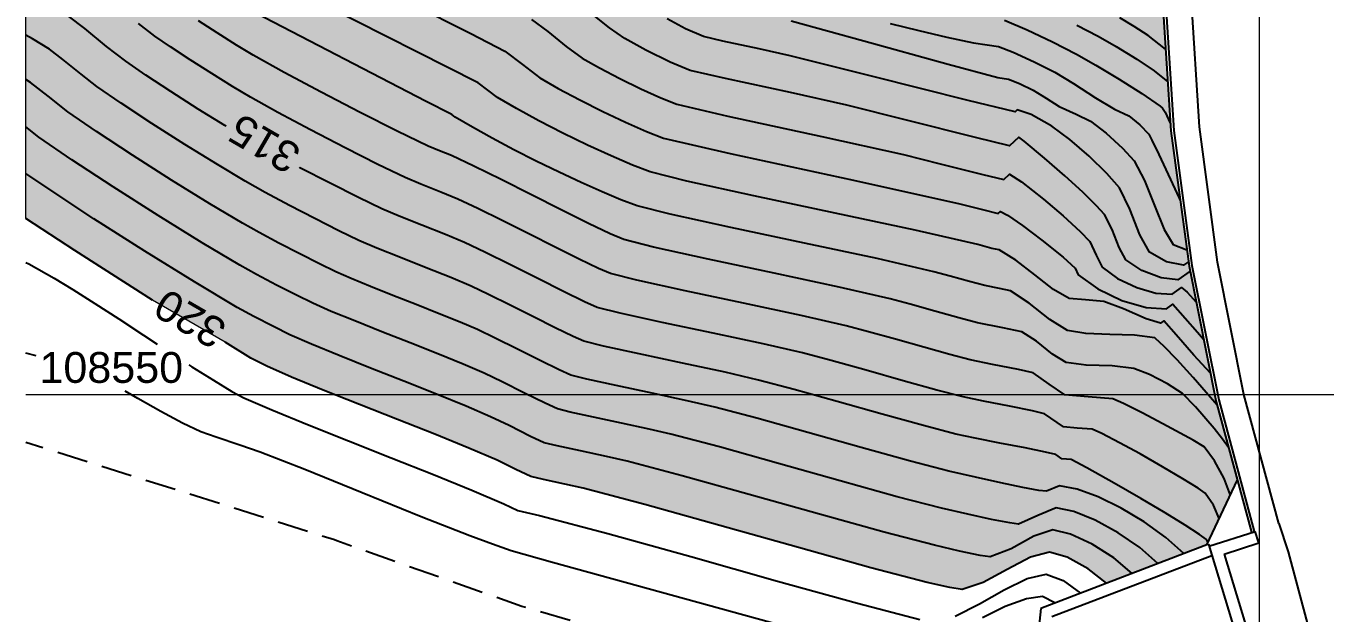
# Model space of a CAD drawing. Extents: x 61466 to 63015, y 108404 to 110397.
# Drawn here: x 62727.7 to 62780.3, y 108541.1 to 108565 of the extents above; entities that cross this region are included whole.
import ezdxf
from ezdxf.enums import TextEntityAlignment as Align

# ---------------------------------------------------------------- set-up
doc = ezdxf.new("R2010")
doc.units = 0
doc.header["$LTSCALE"] = 1.000015
doc.header["$MEASUREMENT"] = 0
doc.linetypes.add('TRATTEGGIATA2', pattern=[0.375, 0.25, -0.125])
for name, color, linetype in [('Bâti', 7, 'Continuous'), ('colore lago', 131, 'Continuous'), ('coordinate', 2, 'Continuous'), ('Couronnement', 7, 'Continuous'), ('curve livello 1m', 2, 'Continuous'), ('curve livello 5m', 7, 'Continuous'), ('Per+Mod Surf', 7, 'Continuous'), ('Strade', 7, 'Continuous')]:
    doc.layers.add(name, color=color, linetype=linetype)
doc.layers.add('Colori bordi', color=5, linetype='Continuous', plot=False)
doc.layers.add('no_plot', color=5, linetype='Continuous', plot=False)
doc.styles.add('ARIAL', font='arial.ttf')

msp = doc.modelspace()

# ---------------------------------------------------------------- hatches: boundary and pattern name
at = {"layer": 'colore lago', "linetype": 'Continuous', "lineweight": 0}
msp.add_hatch(color=256, dxfattribs=at).paths.add_polyline_path([(62823.098, 108712.426), (62823.692, 108711.854), (62824.211, 108710.804), (62823.37, 108710.571), (62827.768, 108704.942), (62841.061, 108708.628), (62841.764, 108707.729), (62836.243, 108697.972), (62840.642, 108692.343), (62841.442, 108693.757), (62841.442, 108692.195), (62842.487, 108690.222), (62842.982, 108689.288), (62843.392, 108688.514), (62843.655, 108688.018), (62843.975, 108687.414), (62844.757, 108686.877), (62845.652, 108686.309), (62846.428, 108685.857), (62846.943, 108685.61), (62847.646, 108685.523), (62848.413, 108685.436), (62848.935, 108685.254), (62849.708, 108684.935), (62850.5, 108684.575), (62850.969, 108684.318), (62851.947, 108683.305), (62853.322, 108681.875), (62854.115, 108681.066), (62854.823, 108680.351), (62855.34, 108679.833), (62855.561, 108679.62), (62856.098, 108679.384), (62856.706, 108678.92), (62857.535, 108678.212), (62858.15, 108677.629), (62858.509, 108677.243), (62858.884, 108676.364), (62859.223, 108675.296), (62859.579, 108674.527), (62860.022, 108674.247), (62860.524, 108673.942), (62861.121, 108673.231), (62861.763, 108672.326), (62862.367, 108671.601), (62862.863, 108671.28), (62863.351, 108671.01), (62863.81, 108670.755), (62864.373, 108670.388), (62865.159, 108669.855), (62866.024, 108669.253), (62866.828, 108668.678), (62867.744, 108667.996), (62868.796, 108667.19), (62869.668, 108666.501), (62870.574, 108665.758), (62871.455, 108665.021), (62872.228, 108664.359), (62872.81, 108663.844), (62873.119, 108663.547), (62873.68, 108662.665), (62874.168, 108661.941), (62874.819, 108661.7), (62876.542, 108661.081), (62874.849, 108652.749), (62874.609, 108651.566), (62869.261, 108652.495), (62863.756, 108653.04), (62858.193, 108653.236), (62852.65, 108653.069), (62847.099, 108652.547), (62841.619, 108651.637), (62836.195, 108650.359), (62830.876, 108648.764), (62825.687, 108646.797), (62820.621, 108644.487), (62815.733, 108641.873), (62811.013, 108638.914), (62806.809, 108635.919), (62802.653, 108632.528), (62798.578, 108628.752), (62795.53, 108625.55), (62792.243, 108621.72), (62789.658, 108618.302), (62786.55, 108613.699), (62783.753, 108608.883), (62781.281, 108603.924), (62779.157, 108598.79), (62777.364, 108593.52), (62775.923, 108588.148), (62774.828, 108582.699), (62774.099, 108577.206), (62773.742, 108571.827), (62773.733, 108566.27), (62774.08, 108560.708), (62774.822, 108555.214), (62775.907, 108549.757), (62776.774, 108546.543), (62775.534, 108543.897), (62771.471, 108542.34), (62770.737, 108542.931), (62769.881, 108543.399), (62769.16, 108543.605), (62768.397, 108543.397), (62767.454, 108542.895), (62766.48, 108542.367), (62765.625, 108542.081), (62765.129, 108542.167), (62764.204, 108542.374), (62761.92, 108542.969), (62758.989, 108543.785), (62755.805, 108544.685), (62752.764, 108545.533), (62750.259, 108546.195), (62749.515, 108546.361), (62748.651, 108546.545), (62748.14, 108546.666), (62747.525, 108546.963), (62746.769, 108547.335), (62745.628, 108547.824), (62744.247, 108548.386), (62742.732, 108548.989), (62741.189, 108549.599), (62739.721, 108550.183), (62738.435, 108550.711), (62737.436, 108551.147), (62736.779, 108551.475), (62735.74, 108552.131), (62732.8, 108553.829), (62729.641, 108555.846), (62727.666, 108557.145), (62727.666, 108746.101), (62759.548, 108763.679), (62762.174, 108761.512), (62766.058, 108758.6), (62770.75, 108755.721), (62775.77, 108752.427), (62780.625, 108748.821), (62784.649, 108746.672), (62791.078, 108741.712), (62792.191, 108741.192), (62793.304, 108740.673), (62792.406, 108740.344), (62791.026, 108739.839), (62795.864, 108734.582), (62808.817, 108739.327), (62809.589, 108738.487), (62804.873, 108728.317), (62809.71, 108723.06), (62811.198, 108726.268), (62812.277, 108725.772), (62812.557, 108725.5), (62813.179, 108725.007), (62813.957, 108724.44), (62814.819, 108723.834), (62815.694, 108723.224), (62816.511, 108722.646), (62817.199, 108722.136), (62817.686, 108721.728), (62818.127, 108721.189), (62818.712, 108720.467), (62819.259, 108719.84), (62819.895, 108719.121), (62820.227, 108718.731), (62820.528, 108718.087), (62820.826, 108717.245), (62821.425, 108715.335), (62821.73, 108714.455), (62822.044, 108713.747)])

# ---------------------------------------------------------------- linework, layer by layer
at = {"layer": 'Bâti', "linetype": 'Continuous'}
for p, q in [((62775.629, 108543.847), (62777.508, 108544.437)), ((62777.652, 108543.979), (62777.508, 108544.437)), ((62775.606, 108543.924), (62779.42, 108531.365)), ((62776.242, 108543.52), (62777.652, 108543.979)), ((62776.242, 108543.52), (62779.883, 108531.511))]:
    msp.add_line(p, q, dxfattribs=at)
at = {"layer": 'Colori bordi', "linetype": 'Continuous', "lineweight": 0, "flags": 128}
msp.add_lwpolyline([(62773.733, 108566.27), (62774.08, 108560.708), (62774.822, 108555.214), (62775.907, 108549.757), (62776.774, 108546.543), (62775.534, 108543.897), (62771.471, 108542.34), (62770.737, 108542.931), (62769.881, 108543.399), (62769.16, 108543.605), (62769.16, 108543.605), (62768.397, 108543.397), (62767.454, 108542.895), (62766.48, 108542.367), (62765.625, 108542.081), (62765.625, 108542.081), (62765.129, 108542.167), (62764.204, 108542.374), (62764.204, 108542.374), (62761.92, 108542.969), (62758.989, 108543.785), (62755.805, 108544.685), (62752.764, 108545.533), (62750.259, 108546.195), (62750.259, 108546.195), (62749.515, 108546.361), (62748.651, 108546.545), (62748.14, 108546.666), (62747.525, 108546.963), (62746.769, 108547.335), (62745.628, 108547.824), (62744.247, 108548.386), (62742.732, 108548.989), (62741.189, 108549.599), (62739.721, 108550.183), (62738.435, 108550.711), (62737.436, 108551.147), (62737.436, 108551.147), (62736.779, 108551.475), (62735.74, 108552.131), (62732.8, 108553.829), (62729.641, 108555.846), (62727.666, 108557.145), (62727.666, 108746.101)], dxfattribs=at)
at = {"layer": 'coordinate', "linetype": 'Continuous', "lineweight": 0}
for p, q in [((62777.666, 108778.484), (62777.666, 108403.974)), ((62727.666, 108550), (62922.305, 108550))]:
    msp.add_line(p, q, dxfattribs=at)
at = {"layer": 'Couronnement', "linetype": 'Continuous'}
for p, q in [((62773.733, 108566.27), (62774.08, 108560.708)), ((62773.853, 108566.277), (62774.2, 108560.72)), ((62775.253, 108560.868), (62774.903, 108566.33)), ((62774.08, 108560.708), (62774.822, 108555.214)), ((62774.2, 108560.72), (62774.941, 108555.234)), ((62775.977, 108555.365), (62775.253, 108560.868)), ((62774.822, 108555.214), (62775.907, 108549.757)), ((62774.941, 108555.234), (62776.024, 108549.784)), ((62777.042, 108550.005), (62775.977, 108555.365)), ((62778.464, 108544.768), (62777.042, 108550.005)), ((62775.907, 108549.757), (62777.349, 108544.411)), ((62776.024, 108549.784), (62777.465, 108544.442))]:
    msp.add_line(p, q, dxfattribs=at)
at = {"layer": 'curve livello 1m', "color": 152, "linetype": 'TRATTEGGIATA2', "ltscale": 5, "flags": 128}
msp.add_lwpolyline([(62768.51, 108538.344), (62767.979, 108537.336), (62767.294, 108536.472), (62766.661, 108536.011), (62766.661, 108536.011), (62763.234, 108536.994), (62759.45, 108538.079), (62755.173, 108539.257), (62747.766, 108541.398), (62744.357, 108542.608), (62740.275, 108544.056), (62740.17, 108544.098), (62727.666, 108548.053)], dxfattribs=at)
at = {"layer": 'curve livello 5m', "color": 2, "flags": 128}
for points in [[(62735.782, 108560.888), (62735.734, 108560.917), (62734.654, 108561.587), (62733.544, 108562.296), (62732.523, 108562.967), (62731.71, 108563.525), (62730.937, 108564.13), (62730.05, 108564.856), (62729.389, 108565.362), (62728.618, 108565.824), (62727.675, 108566.336), (62727.666, 108566.34)], [(62743.278, 108565.864), (62745.707, 108564.655), (62747.081, 108563.93), (62747.081, 108563.93), (62747.796, 108563.389), (62748.502, 108562.856), (62748.502, 108562.856), (62749.247, 108562.424), (62750.121, 108561.956), (62751.055, 108561.486), (62751.978, 108561.049), (62752.822, 108560.678), (62753.517, 108560.408), (62753.517, 108560.408), (62756.223, 108559.782), (62761.215, 108558.699), (62765.534, 108557.737), (62766.446, 108557.507), (62767.083, 108557.35), (62767.172, 108557.432), (62767.463, 108557.276), (62768.064, 108556.856), (62768.855, 108556.259), (62769.718, 108555.572), (62770.205, 108555.127), (62770.333, 108554.853), (62771.126, 108554.284), (62772.097, 108553.822), (62773.079, 108553.534), (62773.905, 108553.483), (62774.161, 108553.666), (62775.168, 108552.527), (62775.411, 108552.251)], [(62762.708, 108565.057), (62763.863, 108564.773), (62765, 108564.508), (62766.089, 108564.27), (62766.634, 108564.191), (62767.102, 108564.119), (62767.694, 108563.89), (62768.537, 108563.507), (62769.38, 108563.083), (62770.136, 108562.626), (62771.031, 108562.047), (62771.807, 108561.576), (62772.382, 108561.306), (62772.831, 108560.944), (62773.191, 108560.565), (62773.318, 108560.32), (62773.592, 108559.748), (62773.973, 108558.935), (62774.421, 108557.97), (62774.462, 108557.88)], [(62776.038, 108544.973), (62775.812, 108545.511), (62775.483, 108545.993), (62775.483, 108545.993), (62775.189, 108546.199), (62774.567, 108546.584), (62773.741, 108547.071), (62772.835, 108547.587), (62772.835, 108547.587), (62772, 108548.041), (62771.28, 108548.413), (62770.892, 108548.591), (62770.892, 108548.591), (62770.293, 108548.639), (62769.727, 108548.691), (62769.727, 108548.691), (62768.962, 108549.221), (62768.471, 108549.339), (62767.539, 108549.523), (62766.494, 108549.726), (62765.663, 108549.903), (62764.595, 108550.181), (62763.226, 108550.562), (62761.738, 108550.983), (62760.317, 108551.379), (62759.146, 108551.688), (62757.553, 108552.054), (62755.524, 108552.491), (62753.459, 108552.929), (62751.761, 108553.301), (62750.828, 108553.537), (62750.308, 108553.765), (62749.459, 108554.179), (62748.415, 108554.703), (62747.31, 108555.26), (62746.276, 108555.773), (62745.445, 108556.165), (62744.671, 108556.49), (62743.721, 108556.867), (62742.797, 108557.235), (62742.101, 108557.531), (62741.145, 108557.992), (62739.993, 108558.573), (62738.775, 108559.207), (62738.762, 108559.214)], [(62732.8, 108553.829), (62729.641, 108555.846), (62727.666, 108557.145)], [(62771.471, 108542.34), (62770.737, 108542.931), (62769.881, 108543.399), (62769.16, 108543.605), (62769.16, 108543.605), (62768.397, 108543.397), (62767.454, 108542.895), (62766.48, 108542.367), (62765.625, 108542.081), (62765.625, 108542.081), (62765.129, 108542.167), (62764.204, 108542.374), (62764.204, 108542.374), (62761.92, 108542.969), (62758.989, 108543.785), (62755.805, 108544.685), (62752.764, 108545.533), (62750.259, 108546.195), (62750.259, 108546.195), (62749.515, 108546.361), (62748.651, 108546.545), (62748.14, 108546.666), (62747.525, 108546.963), (62746.769, 108547.335), (62745.628, 108547.824), (62744.247, 108548.386), (62742.732, 108548.989), (62741.189, 108549.599), (62739.721, 108550.183), (62738.435, 108550.711), (62737.436, 108551.147), (62737.436, 108551.147), (62736.779, 108551.475), (62735.74, 108552.131)]]:
    msp.add_lwpolyline(points, dxfattribs=at)
at = {"layer": 'no_plot', "flags": 128}
for points in [[(62775.686, 108550.868), (62775.021, 108551.597), (62775.021, 108551.597), (62774.298, 108552.42), (62773.799, 108552.985), (62773.799, 108552.985), (62773.672, 108552.894), (62773.08, 108553.076), (62772.169, 108553.479), (62771.365, 108553.779), (62771.365, 108553.779), (62770.621, 108553.837), (62769.958, 108553.9), (62769.958, 108553.9), (62769.321, 108554.269), (62768.569, 108554.851), (62767.802, 108555.449), (62767.12, 108555.866), (62767.12, 108555.866), (62766.83, 108555.926), (62766.256, 108556.083), (62763.714, 108556.667), (62760.474, 108557.364), (62757.179, 108558.064), (62754.467, 108558.657), (62752.979, 108559.033), (62752.979, 108559.033), (62752.257, 108559.311), (62751.39, 108559.684), (62750.433, 108560.127), (62749.439, 108560.612), (62748.463, 108561.113), (62747.56, 108561.605), (62746.783, 108562.059), (62746.783, 108562.059), (62746.006, 108562.647), (62739.793, 108565.784)], [(62775.958, 108549.57), (62775.692, 108549.885), (62774.99, 108550.687), (62774.337, 108551.404), (62773.804, 108551.96), (62773.46, 108552.278), (62773.46, 108552.278), (62773.429, 108552.294), (62772.615, 108552.41), (62771.615, 108552.44), (62770.64, 108552.474), (62769.9, 108552.598), (62769.9, 108552.598), (62769.181, 108553.047), (62768.344, 108553.71), (62767.58, 108554.205), (62767.58, 108554.205), (62767.131, 108554.3), (62766.538, 108554.42), (62766.538, 108554.42), (62765.919, 108554.586), (62765.143, 108554.805), (62764.479, 108554.984), (62764.479, 108554.984), (62762.174, 108555.514), (62759.237, 108556.146), (62756.249, 108556.78), (62753.79, 108557.318), (62752.441, 108557.659), (62752.441, 108557.659), (62751.79, 108557.905), (62751.025, 108558.225), (62750.178, 108558.602), (62749.279, 108559.023), (62748.358, 108559.473), (62747.446, 108559.937), (62746.572, 108560.399), (62745.768, 108560.846), (62745.064, 108561.262), (62745.064, 108561.262), (62744.93, 108561.363), (62743.86, 108561.903), (62736.991, 108565.48)], [(62748.157, 108565.214), (62748.818, 108564.73), (62749.571, 108564.128), (62750.221, 108563.654), (62750.918, 108563.253), (62751.742, 108562.82), (62752.6, 108562.401), (62753.402, 108562.04), (62754.054, 108561.782), (62756.124, 108561.304), (62759.94, 108560.475), (62763.241, 108559.74), (62764.738, 108559.367), (62766.459, 108558.928), (62767.312, 108558.724), (62767.547, 108558.939), (62768.031, 108558.627), (62768.928, 108557.93), (62769.719, 108557.256), (62770.413, 108556.62), (62770.802, 108556.214), (62771.058, 108555.652), (62771.296, 108555.163), (62771.927, 108554.709), (62772.7, 108554.342), (62773.481, 108554.113), (62774.138, 108554.072), (62774.523, 108554.348), (62774.741, 108554.15), (62775.114, 108553.745)], [(62774.862, 108555.013), (62774.371, 108554.661), (62773.694, 108554.734), (62772.912, 108555.035), (62772.259, 108555.472), (62772.259, 108555.472), (62771.987, 108555.963), (62771.7, 108556.697), (62771.399, 108557.302), (62771.399, 108557.302), (62771.077, 108557.659), (62770.511, 108558.208), (62769.781, 108558.877), (62768.964, 108559.594), (62768.138, 108560.287), (62768.138, 108560.287), (62767.922, 108560.446), (62767.541, 108560.098), (62766.16, 108560.428), (62763.372, 108561.139), (62760.948, 108561.744), (62760.948, 108561.744), (62758.664, 108562.252), (62756.024, 108562.825), (62754.592, 108563.156), (62754.592, 108563.156), (62753.779, 108563.495), (62752.796, 108563.975), (62751.94, 108564.451), (62751.94, 108564.451), (62751.323, 108564.889), (62750.595, 108565.467)], [(62774.798, 108555.39), (62774.604, 108555.25), (62773.904, 108555.382), (62773.222, 108555.781), (62773.222, 108555.781), (62772.834, 108556.481), (62772.424, 108557.528), (62771.997, 108558.39), (62771.997, 108558.39), (62771.488, 108558.977), (62770.777, 108559.669), (62769.992, 108560.347), (62769.261, 108560.894), (62769.261, 108560.894), (62768.425, 108561.366), (62767.859, 108561.553), (62767.859, 108561.553), (62767.77, 108561.472), (62765.861, 108561.928), (62762.007, 108562.91), (62758.654, 108563.747), (62758.654, 108563.747), (62757.388, 108564.029), (62755.924, 108564.347), (62755.13, 108564.53), (62755.13, 108564.53), (62754.408, 108564.846), (62753.659, 108565.248)], [(62767.338, 108565.198), (62768.256, 108564.798), (62769.285, 108564.312), (62770.258, 108563.816), (62771.05, 108563.368), (62771.986, 108562.801), (62772.907, 108562.214), (62773.654, 108561.708), (62773.753, 108561.627), (62773.859, 108561.453), (62774.061, 108561.008)], [(62773.873, 108564.023), (62773.164, 108564.569), (62773.164, 108564.569), (62772.599, 108564.939), (62772.014, 108565.283)], [(62776.491, 108545.939), (62776.247, 108546.597), (62775.856, 108547.314), (62775.436, 108547.876), (62775.436, 108547.876), (62774.995, 108548.142), (62773.941, 108548.719), (62772.945, 108549.244), (62772.16, 108549.639), (62771.738, 108549.825), (62771.738, 108549.825), (62770.734, 108549.906), (62769.785, 108549.993), (62769.785, 108549.993), (62769.157, 108550.423), (62768.501, 108550.882), (62768.501, 108550.882), (62767.908, 108551.016), (62766.859, 108551.22), (62765.954, 108551.409), (62765.954, 108551.409), (62765.13, 108551.623), (62764.073, 108551.917), (62762.925, 108552.242), (62761.827, 108552.548), (62760.924, 108552.787), (62760.924, 108552.787), (62759.093, 108553.207), (62756.762, 108553.709), (62754.389, 108554.213), (62752.437, 108554.64), (62751.366, 108554.911), (62751.366, 108554.911), (62750.88, 108555.12), (62750.101, 108555.496), (62749.125, 108555.983), (62748.049, 108556.526), (62746.969, 108557.069), (62745.98, 108557.556), (62745.181, 108557.931), (62745.181, 108557.931), (62744.487, 108558.219), (62743.669, 108558.543), (62743.034, 108558.808), (62743.034, 108558.808), (62741.933, 108559.338), (62740.606, 108560.008), (62739.204, 108560.738), (62737.876, 108561.451), (62736.774, 108562.068), (62736.043, 108562.504), (62735.196, 108563.029), (62734.325, 108563.585), (62733.524, 108564.112), (62732.886, 108564.55), (62732.232, 108565.054)], [(62776.422, 108547.849), (62776.182, 108548.188), (62775.848, 108548.619), (62775.848, 108548.619), (62775.083, 108549.501), (62774.553, 108550.042), (62774.553, 108550.042), (62773.949, 108550.433), (62773.219, 108550.809), (62772.583, 108551.06), (62772.583, 108551.06), (62771.7, 108551.162), (62770.657, 108551.186), (62769.843, 108551.295), (62769.843, 108551.295), (62769.284, 108551.644), (62768.634, 108552.159), (62768.041, 108552.543), (62768.041, 108552.543), (62767.267, 108552.707), (62766.246, 108552.914), (62766.246, 108552.914), (62765.491, 108553.113), (62764.518, 108553.387), (62763.522, 108553.667), (62762.701, 108553.886), (62762.701, 108553.886), (62760.633, 108554.361), (62757.999, 108554.927), (62755.319, 108555.496), (62753.114, 108555.979), (62751.904, 108556.285), (62751.904, 108556.285), (62751.355, 108556.522), (62750.474, 108556.946), (62749.372, 108557.497), (62748.156, 108558.11), (62746.936, 108558.723), (62745.819, 108559.273), (62744.916, 108559.697), (62744.916, 108559.697), (62744.427, 108559.896), (62743.967, 108560.085), (62743.967, 108560.085), (62742.721, 108560.685), (62741.219, 108561.443), (62739.632, 108562.269), (62738.13, 108563.076), (62736.883, 108563.774), (62736.204, 108564.181), (62735.419, 108564.673), (62734.661, 108565.166)], [(62758.69, 108565.169), (62761.641, 108564.36), (62765.052, 108563.407), (62767.066, 108562.867), (62767.508, 108562.802), (62767.943, 108562.623), (62768.502, 108562.35), (62769.026, 108562.024), (62769.561, 108561.692), (62770.245, 108561.374), (62770.822, 108561.1), (62771.465, 108560.605), (62772.121, 108560.004), (62772.594, 108559.478), (62773.013, 108558.688), (62773.419, 108557.665), (62773.81, 108556.702), (62774.184, 108556.09), (62774.732, 108555.879)], [(62770.274, 108564.996), (62771.136, 108564.55), (62771.87, 108564.128), (62772.711, 108563.606), (62773.409, 108563.138), (62773.957, 108562.69)], [(62775.585, 108544.006), (62775.529, 108544.11), (62775.248, 108544.319), (62774.665, 108544.693), (62773.85, 108545.192), (62772.868, 108545.776), (62771.787, 108546.402), (62770.675, 108547.031), (62770.675, 108547.031), (62770.046, 108547.356), (62769.67, 108547.388), (62769.422, 108547.56), (62768.997, 108547.667), (62768.173, 108547.834), (62767.156, 108548.03), (62766.154, 108548.228), (62765.371, 108548.397), (62765.371, 108548.397), (62764.06, 108548.738), (62762.378, 108549.206), (62760.552, 108549.723), (62758.806, 108550.21), (62757.369, 108550.589), (62757.369, 108550.589), (62756.013, 108550.901), (62754.287, 108551.272), (62752.53, 108551.645), (62751.084, 108551.962), (62750.291, 108552.162), (62750.291, 108552.162), (62749.848, 108552.356), (62749.126, 108552.709), (62748.237, 108553.155), (62747.297, 108553.629), (62746.416, 108554.066), (62745.71, 108554.399), (62745.71, 108554.399), (62744.897, 108554.743), (62743.896, 108555.144), (62742.847, 108555.559), (62741.891, 108555.944), (62741.168, 108556.254), (62741.168, 108556.254), (62740.357, 108556.645), (62739.379, 108557.138), (62738.346, 108557.676), (62737.368, 108558.201), (62736.556, 108558.656), (62735.425, 108559.331), (62734.112, 108560.145), (62732.763, 108561.006), (62731.523, 108561.822), (62730.535, 108562.5), (62729.898, 108562.998), (62729.167, 108563.596), (62728.622, 108564.013), (62727.925, 108564.437), (62727.666, 108564.581)], [(62774.607, 108543.542), (62773.875, 108544.2), (62773.007, 108544.83), (62772.073, 108545.393), (62771.142, 108545.851), (62770.285, 108546.165), (62769.571, 108546.297), (62769.571, 108546.297), (62769.047, 108546.072), (62768.732, 108546.108), (62768.082, 108546.228), (62767.193, 108546.411), (62766.161, 108546.639), (62765.079, 108546.891), (62765.079, 108546.891), (62763.525, 108547.296), (62761.531, 108547.851), (62759.365, 108548.463), (62757.296, 108549.041), (62755.591, 108549.491), (62755.591, 108549.491), (62754.473, 108549.748), (62753.049, 108550.054), (62751.6, 108550.362), (62750.407, 108550.623), (62749.753, 108550.788), (62749.753, 108550.788), (62749.284, 108550.998), (62748.51, 108551.38), (62747.593, 108551.842), (62746.694, 108552.291), (62745.975, 108552.633), (62745.975, 108552.633), (62745.273, 108552.934), (62744.424, 108553.28), (62743.492, 108553.65), (62742.543, 108554.025), (62741.64, 108554.385), (62740.85, 108554.709), (62740.235, 108554.978), (62740.235, 108554.978), (62739.569, 108555.299), (62738.766, 108555.704), (62737.918, 108556.145), (62737.115, 108556.577), (62736.448, 108556.95), (62735.115, 108557.744), (62733.57, 108558.702), (62731.983, 108559.716), (62730.522, 108560.676), (62729.36, 108561.475), (62728.566, 108562.106), (62727.855, 108562.665), (62727.666, 108562.781)], [(62773.562, 108543.141), (62772.827, 108543.787), (62771.947, 108544.39), (62771.023, 108544.896), (62770.152, 108545.251), (62769.434, 108545.4), (62769.434, 108545.4), (62768.696, 108545.093), (62767.906, 108544.741), (62767.906, 108544.741), (62767.552, 108544.788), (62766.817, 108544.931), (62765.847, 108545.14), (62764.788, 108545.386), (62764.788, 108545.386), (62762.99, 108545.854), (62760.683, 108546.496), (62758.178, 108547.204), (62755.785, 108547.872), (62753.814, 108548.392), (62753.814, 108548.392), (62752.933, 108548.594), (62751.811, 108548.836), (62750.67, 108549.078), (62749.731, 108549.284), (62749.215, 108549.414), (62749.215, 108549.414), (62748.711, 108549.644), (62747.881, 108550.059), (62746.975, 108550.514), (62746.239, 108550.867), (62746.239, 108550.867), (62745.391, 108551.231), (62744.365, 108551.649), (62743.239, 108552.096), (62742.092, 108552.55), (62741.001, 108552.984), (62740.045, 108553.376), (62739.302, 108553.701), (62739.302, 108553.701), (62738.631, 108554.026), (62737.821, 108554.44), (62737.01, 108554.87), (62736.339, 108555.244), (62734.806, 108556.157), (62733.029, 108557.26), (62731.202, 108558.426), (62729.522, 108559.531), (62728.184, 108560.45), (62727.666, 108560.862)], [(62772.516, 108542.741), (62771.779, 108543.367), (62770.896, 108543.924), (62770.019, 108544.33), (62769.297, 108544.502), (62769.297, 108544.502), (62768.534, 108544.248), (62767.606, 108543.732), (62766.765, 108543.411), (62766.765, 108543.411), (62766.355, 108543.473), (62765.515, 108543.647), (62764.496, 108543.88), (62764.496, 108543.88), (62762.455, 108544.411), (62759.836, 108545.14), (62756.992, 108545.944), (62754.275, 108546.703), (62752.036, 108547.293), (62752.036, 108547.293), (62751.199, 108547.484), (62750.149, 108547.708), (62749.203, 108547.911), (62748.678, 108548.04), (62748.678, 108548.04), (62748.125, 108548.299), (62747.257, 108548.736), (62746.504, 108549.101), (62746.504, 108549.101), (62745.509, 108549.527), (62744.306, 108550.017), (62742.986, 108550.542), (62741.64, 108551.074), (62740.361, 108551.584), (62739.24, 108552.043), (62738.369, 108552.424), (62738.369, 108552.424), (62737.696, 108552.754), (62736.904, 108553.167), (62736.23, 108553.538), (62734.497, 108554.571), (62732.487, 108555.817), (62730.421, 108557.136), (62728.521, 108558.385), (62727.666, 108558.973)], [(62727.666, 108555.363), (62727.783, 108555.301), (62728.804, 108554.728), (62728.804, 108554.728), (62729.571, 108554.263), (62730.459, 108553.7), (62731.426, 108553.071), (62732.432, 108552.41), (62732.985, 108552.047)], [(62728.082, 108551.566), (62727.666, 108551.678)], [(62734.274, 108551.206), (62734.392, 108551.129), (62735.266, 108550.576), (62736.013, 108550.125), (62736.013, 108550.125), (62736.502, 108549.87), (62737.63, 108549.378), (62739.081, 108548.783), (62740.737, 108548.123), (62742.479, 108547.435), (62744.188, 108546.755), (62745.746, 108546.121), (62747.034, 108545.569), (62747.602, 108545.291), (62748.481, 108545.096), (62751.254, 108544.364), (62754.619, 108543.425), (62758.141, 108542.429), (62761.385, 108541.527), (62763.913, 108540.868)], [(62762.665, 108539.417), (62749.014, 108543.177), (62747.344, 108543.659), (62746.576, 108543.932), (62745.656, 108544.258), (62743.687, 108545.035), (62741.303, 108546.007), (62738.973, 108546.957), (62737.167, 108547.664), (62737.167, 108547.664), (62736.342, 108547.947), (62735.379, 108548.264), (62734.755, 108548.485), (62734.014, 108548.843), (62733.136, 108549.317), (62732.198, 108549.844), (62731.684, 108550.132)], [(62765.344, 108541.009), (62766.326, 108541.51), (62767.332, 108542.077), (62768.264, 108542.535), (62769.023, 108542.707), (62769.72, 108542.455), (62770.425, 108541.939)], [(62769.38, 108541.539), (62768.886, 108541.809), (62768.228, 108541.706), (62767.365, 108541.394), (62766.447, 108540.939)]]:
    msp.add_lwpolyline(points, dxfattribs=at)
at = {"layer": 'Per+Mod Surf', "linetype": 'Continuous'}
for p, q in [((62776.774, 108546.543), (62775.534, 108543.897)), ((62775.606, 108543.924), (62768.811, 108541.321)), ((62775.747, 108543.459), (62769.264, 108540.975)), ((62768.811, 108541.321), (62768.457, 108537.816))]:
    msp.add_line(p, q, dxfattribs=at)
at = {"layer": 'Strade', "linetype": 'Continuous', "flags": 128}
msp.add_lwpolyline([(62778.464, 108544.768), (62778.845, 108543.613), (62781.72, 108532.838), (62782.874, 108527.278), (62783.559, 108522.134), (62783.618, 108516.931), (62783.154, 108512.628), (62781.857, 108507.874), (62779.708, 108503.226), (62777.032, 108499.157), (62774.026, 108495.731), (62773.717, 108495.428), (62768.248, 108491.225), (62763.64, 108488.923), (62758.65, 108487.594), (62756.017, 108487.311), (62751.855, 108487.424), (62746.966, 108487.607), (62741.846, 108487.948), (62736.036, 108488.521), (62727.666, 108488.727)], dxfattribs=at)

# ---------------------------------------------------------------- texts
at = {"layer": 'coordinate', "color": 1, "style": 'ARIAL'}
for s, p in [('315', (62736.383, 108561.449)), ('320', (62733.369, 108554.341))]:
    msp.add_text(s, height=1.25, rotation=149.9077, dxfattribs=at).set_placement(p, align=Align.RIGHT)
msp.add_text('108550', height=1.25, dxfattribs=at).set_placement((62728.211, 108550.473))

doc.saveas('drawing.dxf')
